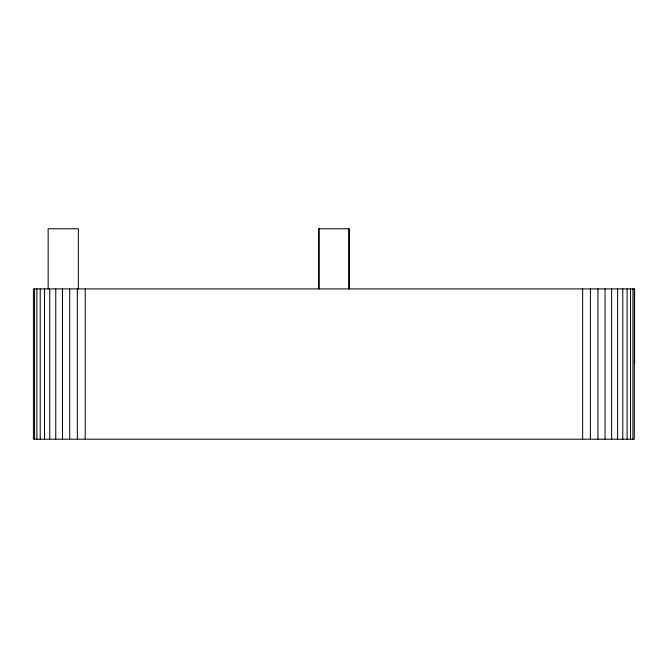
<?xml version="1.0" encoding="UTF-8"?>
<svg xmlns="http://www.w3.org/2000/svg" width="668" height="668" viewBox="0 0 668 668"><rect width="100%" height="100%" fill="white"/><g stroke="black" fill="none" stroke-linecap="round" stroke-linejoin="round"><path stroke-width="1" d="M634.6 363.592L634.6 288.902L33.4 288.902L33.4 439.218L634.299 439.218L634.299 288.902M632.922 288.902L632.922 439.218M630.517 288.902L630.517 439.218M627.11 288.902L627.11 439.218M622.776 288.902L622.776 439.218M617.583 288.902L617.583 439.218M611.637 288.902L611.637 439.218M605.041 288.902L605.041 439.218M597.927 288.902L597.927 439.218M590.403 288.902L590.403 439.218M582.638 288.902L582.638 439.218M349.297 288.902L349.297 228.782L318.636 228.782L318.636 288.902M348.796 228.782L348.796 288.902M319.145 228.782L319.145 288.902M85.22 288.902L85.22 439.218M78.373 288.902L78.373 228.782L48.146 228.782L48.146 288.902M77.338 288.902L77.338 439.218M69.706 288.902L69.706 439.218M62.466 288.902L62.466 439.218M55.77 288.902L55.77 439.218M49.758 288.902L49.758 439.218M44.531 288.902L44.531 439.218M40.205 288.902L40.205 439.218M36.874 288.902L36.874 439.218M34.586 288.902L34.586 439.218"/></g></svg>
